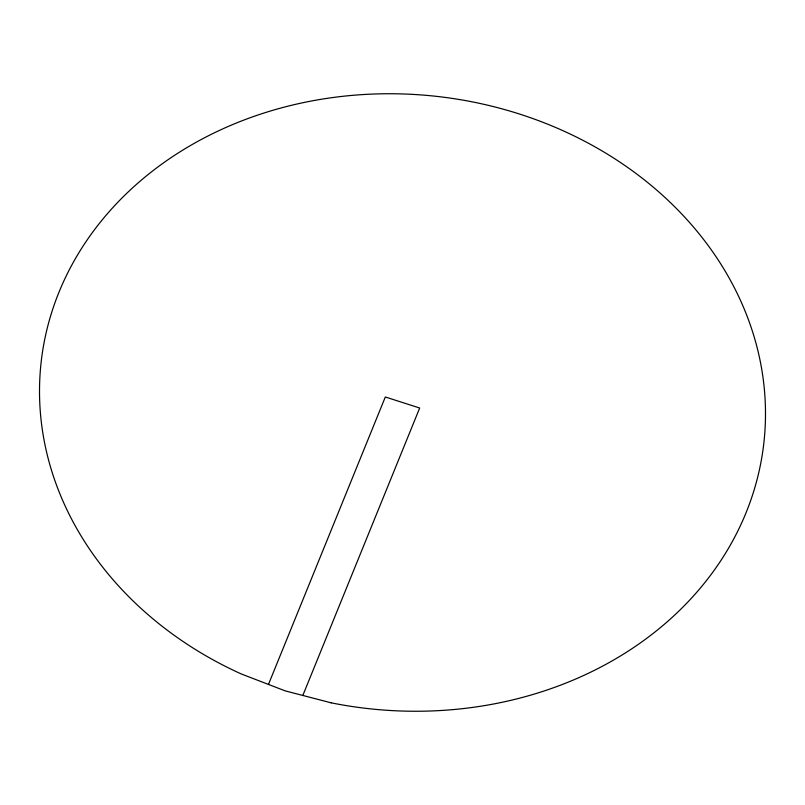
<?xml version="1.0" encoding="UTF-8"?>
<svg xmlns="http://www.w3.org/2000/svg" width="805" height="805" viewBox="0 0 805 805"><rect width="100%" height="100%" fill="white"/><g stroke="black" fill="none" stroke-linecap="round" stroke-linejoin="round"><path stroke-width="1.21" d="M268.468 684.431L385.323 396.986L419.677 408.014L302.821 695.46M331.107 702.815L285.262 690.891L241.43 674.027A363.608 308.023 6.3 0 1 175.752 154.55A363.608 308.023 6.3 0 1 755.231 340.555A363.608 308.023 6.3 0 1 331.107 702.815"/></g></svg>
